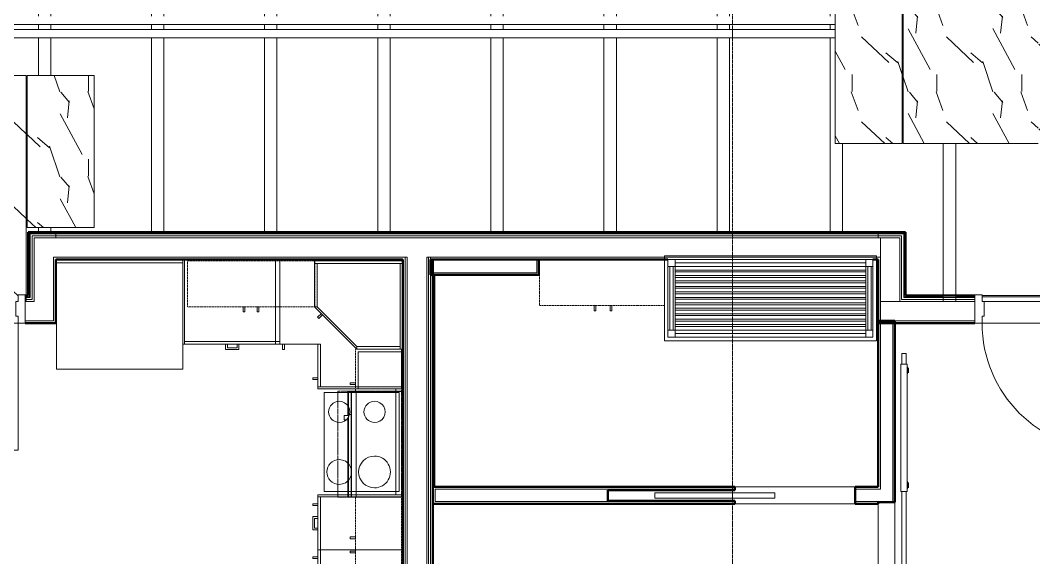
# Model space of a CAD drawing. Header units: inches. Extents: x -4218 to -1830, y 9767 to 12426.
# Drawn here: x -3028.8 to -2742.1, y 11556.2 to 11708.2 of the extents above; entities that cross this region are included whole.
import ezdxf

# ---------------------------------------------------------------- set-up
doc = ezdxf.new("R2010")
doc.units = ezdxf.units.IN
doc.header["$MEASUREMENT"] = 0
for name, pattern in [('Dash', [0.25, 0.125, -0.125]), ('Grid Line 1_2_', [0.875, 0.5, -0.125, 0.125, -0.125]), ('Overhead', [0.15625, 0.09375, -0.0625])]:
    doc.linetypes.add(name, pattern=pattern)
for name, color, linetype, lineweight in [('0-1', 7, 'Continuous', 5), ('0-2', 10, 'Continuous', 9), ('A-CLNG-1', 252, 'Continuous', 9), ('A-CLNG-2', 10, 'Continuous', 9), ('A-CLNG-PATT-1', 71, 'Continuous', 13), ('A-DOOR-1', 10, 'Continuous', 9), ('A-DOOR-2', 50, 'Continuous', 20), ('A-DOOR-4', 7, 'Continuous', 50), ('A-DOOR-FRAM-3', 50, 'Continuous', 20), ('A-FLOR-3', 192, 'Continuous', 9), ('A-WALL-1', 7, 'Continuous', 50), ('A-WALL-2', 250, 'Continuous', 13), ('A-WALL-3', 10, 'Continuous', 9), ('A-WALL-4', 252, 'Continuous', 9), ('A-WALL-7', 113, 'Continuous', 9), ('I-WALL-1', 7, 'Continuous', 50), ('I-WALL-2', 10, 'Continuous', 9), ('I-WALL-3', 252, 'Continuous', 9), ('I-WALL-4', 253, 'Continuous', 9), ('I-WALL-5', 254, 'Continuous', 9), ('P-PIPE-1', 10, 'Continuous', 9), ('Q-CASE', 31, 'Continuous', 9), ('Q-CASE-1', 252, 'Continuous', 9), ('Q-CASE-2', 10, 'Continuous', 9), ('Q-CASE-3', 253, 'Continuous', 9), ('Q-CASE-4', 252, 'Dash', 9), ('Q-CASE-5', 253, 'Dash', 9), ('Q-CASE-6', 254, 'Continuous', 9), ('Q-CASE-7', 10, 'Dash', 9), ('Q-SPCQ-1', 10, 'Continuous', 9), ('Q-SPCQ-2', 91, 'Overhead', 9), ('S-BEAM', 12, 'Continuous', 9), ('S-GRID-1', 1, 'Grid Line 1_2_', 9)]:
    doc.layers.add(name, color=color, linetype=linetype, lineweight=lineweight)
pattern_1 = [(108.435, (6.24, 0), (-23.9995167, 47.999875), [9.107, -66.787]), (139.399, (3.36, 8.64), (-144.0005735, 119.9994401), [4.425, -216.844]), (136.848, (24, 11.52), (-360.00235884, 335.99803914), [10.527, -515.834]), (109.983, (16.32, 18.72), (-71.99926767, 192.0004429), [5.618, -275.295]), (90, (14.4, 0), (-24, 24), [4.8, -19.2]), (118.443, (14.4, 4.8), (168.000806133, -311.999948405), [13.101, -641.971]), (84.289, (8.16, 16.32), (-24.00143285, -215.9997167), [4.824, -236.373]), (129.806, (8.64, 21.12), (96.0006462, -119.9991583), [3.749, -183.697])]

# ---------------------------------------------------------------- blocks, each defined once
blk = doc.blocks.new('Refrigerator_-_Side-by-Side_6047 - 36_ X 30_-1372843-BACKGROUND - RCP - 2ND FLOOR')
at = {"layer": 'Q-SPCQ-1'}
for p, q in [((-17.88, 15.58), (17.87, 15.58)), ((-17.88, -14.42), (-17.88, 15.58)), ((17.87, 15.58), (17.87, -14.42)), ((17.87, -14.42), (-17.88, -14.42))]:
    blk.add_line(p, q, dxfattribs=at)
blk = doc.blocks.new('Range - 24_ x 30_-2806124-BACKGROUND - RCP - 2ND FLOOR')
at = {"layer": 'Q-SPCQ-1'}
blk.add_line((0, -22), (30, -22), dxfattribs=at)
for centre, radius, start, end in [((6.5, -6), 3.5, 360, 180), ((23.5, -6), 3, 0, 180), ((6.5, -6), 3.5, 180, 0), ((23.5, -6), 3, 180, 0), ((6.5, -16), 4.5, 0, 180), ((23.5, -16), 3, 360, 180), ((6.5, -16), 4.5, 180, 0), ((23.5, -16), 3, 180, 0)]:
    blk.add_arc(centre, radius, start, end, dxfattribs=at)
blk = doc.blocks.new('30quot_MicrowaveVent_11166 - 70cm miele oven-V54-BACKGROUND - RCP - 2ND FLOOR')
at = {"layer": 'Q-CASE-1'}
for p, q in [((-13.57, 15.6), (-14.2, 15.6)), ((-14.2, 15.6), (-14.2, 15.39)), ((-13.57, 15.39), (-14.2, 15.39)), ((-14.2, 15.39), (-14.2, 14.61)), ((-14.2, 14.61), (-13.57, 14.61)), ((-14.2, 14.49), (-14.2, 13.23)), ((-13.57, 14.49), (-14.2, 14.49)), ((7.69, 15.6), (-12.57, 15.6)), ((9.18, 15.39), (-12.57, 15.39)), ((-12.57, 14.61), (9.18, 14.61)), ((15.43, 14.49), (-12.57, 14.49)), ((8.88, 16.6), (7.69, 16.6)), ((7.69, 16.55), (7.69, 15.39)), ((8.88, 16.55), (8.88, 16.55)), ((8.88, 16.16), (8.88, 16.55)), ((8.88, 15.39), (8.88, 16.16)), ((15.43, 15.6), (8.88, 15.6)), ((9.18, 15.39), (9.18, 14.61)), ((15.43, 15.39), (9.18, 15.39)), ((9.18, 15.39), (9.18, 14.61)), ((9.18, 14.61), (15.43, 14.61)), ((-14.2, 13.23), (-14.2, 0.38)), ((-14.2, 13.23), (-13.57, 13.23)), ((-12.57, 13.23), (15.43, 13.23)), ((15.68, 0), (15.68, 0.38))]:
    blk.add_line(p, q, dxfattribs=at)
at = {"layer": 'Q-CASE-2'}
for p, q in [((-12.57, 15.6), (-13.57, 15.6)), ((-12.57, 15.39), (-13.57, 15.39)), ((-13.57, 14.61), (-12.57, 14.61)), ((-12.57, 14.49), (-13.57, 14.49)), ((15.68, 15.6), (15.43, 15.6)), ((15.68, 15.39), (15.43, 15.39)), ((15.43, 14.61), (15.68, 14.61)), ((15.68, 14.49), (15.43, 14.49)), ((15.68, 15.39), (15.68, 15.6)), ((15.68, 15.39), (15.68, 14.61)), ((15.68, 13.23), (15.68, 14.49)), ((-13.57, 13.23), (-12.57, 13.23)), ((15.43, 13.23), (15.68, 13.23)), ((15.68, 0.38), (15.68, 13.23))]:
    blk.add_line(p, q, dxfattribs=at)
at = {"layer": 'Q-CASE-3'}
for p, q in [((-14.2, 0.38), (-14.2, 0)), ((-13.57, 0), (15.68, 0))]:
    blk.add_line(p, q, dxfattribs=at)
at = {"layer": 'Q-CASE-6'}
blk.add_line((-14.2, 0), (-13.57, 0), dxfattribs=at)
blk = doc.blocks.new('300 Series Wall Hung Cabinet_302 - 36_ x 36_-2570919-BACKGROUND - RCP - 2ND FLOOR')
at = {"layer": 'Q-CASE-1'}
for p, q in [((-1.76, 14.69), (-2.25, 14.69)), ((-2.25, 14.69), (-2.25, 13.19)), ((-1.76, 13.19), (-1.76, 14.69)), ((2.24, 14.69), (1.75, 14.69)), ((1.75, 14.69), (1.75, 13.19)), ((2.24, 13.19), (2.24, 14.69)), ((-2.25, 13.19), (-1.76, 13.19)), ((1.75, 13.19), (2.24, 13.19))]:
    blk.add_line(p, q, dxfattribs=at)
at = {"layer": 'Q-CASE-4'}
for p, q in [((-18, 0.19), (-18, 13.19)), ((-18, 13.19), (18, 13.19)), ((18, 13.19), (18, 0.19))]:
    blk.add_line(p, q, dxfattribs=at)
at = {"layer": 'Q-CASE-5'}
blk.add_line((18, 0.19), (-18, 0.19), dxfattribs=at)
blk = doc.blocks.new('Base Cabinet 3 Drawer 230 - Base Cabinet 3 Drawer 230 27_-2571739-BACKGROUND - RCP - 2ND FLOOR')
at = {"layer": 'Q-CASE-2'}
for p, q in [((-12.76, -23.25), (-12.76, 0)), ((-12.76, 0), (14.24, 0)), ((14.24, 0), (14.24, -23.25)), ((-12.76, -23.25), (-12.76, -24)), ((14.24, -23.25), (-12.76, -23.25)), ((-12.76, -24), (14.24, -24)), ((-0.64, -24), (-1.14, -24)), ((-1.14, -25.5), (-1.14, -24)), ((2.61, -25.5), (-1.14, -25.5)), ((-0.64, -25), (-0.64, -24)), ((-0.64, -25), (2.11, -25)), ((2.11, -25), (2.11, -24)), ((2.11, -24), (2.61, -24)), ((2.61, -24), (2.61, -25.5)), ((14.24, -24), (14.24, -23.25))]:
    blk.add_line(p, q, dxfattribs=at)
blk = doc.blocks.new('308 - 308-2727437-BACKGROUND - RCP - 2ND FLOOR')
at = {"layer": 'Q-CASE'}
for p, q in [((0, -25.19), (-12, -13.19)), ((-12, -13.19), (-11.25, -13.19)), ((-11.25, -13.19), (0, -24.44)), ((0, -24.44), (0, -25.19))]:
    blk.add_line(p, q, dxfattribs=at)
at = {"layer": 'Q-CASE-1'}
for p, q in [((-12, -0.94), (-12, -0.19)), ((-12, -13.19), (-12, -0.94)), ((-12, -0.94), (-11.25, -0.94)), ((12.63, -0.94), (-12, -0.94)), ((-11.25, -13.19), (-11.25, -0.94)), ((-11.25, -0.94), (12.25, -0.94)), ((-11.25, -0.94), (-11.25, -13.19)), ((12.25, -0.94), (12.25, -24.44)), ((12.25, -25.19), (12.25, -0.94)), ((12.25, -0.94), (12.63, -0.94)), ((-11.25, -13.19), (-12, -13.19)), ((0, -24.44), (-11.25, -13.19)), ((-10.05, -15.14), (-11.11, -16.2)), ((-11.11, -16.2), (-10.76, -16.55)), ((-10.76, -16.55), (-9.7, -15.49)), ((12.25, -24.44), (0, -24.44)), ((0, -25.19), (0, -24.44)), ((0, -24.44), (12.25, -24.44)), ((12.25, -25.19), (0, -25.19)), ((12.25, -24.44), (12.25, -25.19)), ((12.63, -25.19), (12.25, -25.19))]:
    blk.add_line(p, q, dxfattribs=at)
at = {"layer": 'Q-CASE-3'}
for p, q in [((-12, -0.19), (12.62, -0.19)), ((12.63, -0.94), (13, -0.94)), ((13, -0.94), (12.63, -0.94)), ((13, -25.19), (12.63, -25.19))]:
    blk.add_line(p, q, dxfattribs=at)
at = {"layer": 'Q-CASE-6'}
for p, q in [((12.63, -0.19), (13, -0.19)), ((13, -0.19), (13, -0.94)), ((13, -0.94), (13, -25.19))]:
    blk.add_line(p, q, dxfattribs=at)
blk = doc.blocks.new('Base Cabinet Corner 197 - Base Cabinet Corner 197-2565125-BACKGROUND - RCP - 2ND FLOOR')
at = {"layer": 'Q-CASE-2'}
for p, q in [((-23.26, 0), (12.74, 0)), ((-23.26, -36), (-23.26, 0)), ((12.74, 0), (12.74, -24)), ((0.74, -23.25), (0.74, -36)), ((12.74, -23.25), (0.74, -23.25)), ((0.74, -23.25), (0.74, -24)), ((0.74, -24), (0.74, -36)), ((12.74, -24), (0.74, -24)), ((10.73, -24), (10.24, -24)), ((10.24, -24), (10.24, -25.5)), ((10.24, -25.5), (10.73, -25.5)), ((10.73, -25.5), (10.73, -24)), ((2.23, -33.51), (0.73, -33.51)), ((0.73, -33.51), (0.73, -34)), ((0.73, -34), (2.23, -34)), ((2.23, -34), (2.23, -33.51)), ((0.74, -36), (-23.26, -36))]:
    blk.add_line(p, q, dxfattribs=at)
blk = doc.blocks.new('300 Series Wall Hung Cabinet_302 - 27_ X 36_-2605031-BACKGROUND - RCP - 2ND FLOOR')
at = {"layer": 'Q-CASE-1'}
for p, q in [((-1.76, 14.69), (-2.25, 14.69)), ((-2.25, 14.69), (-2.25, 13.19)), ((-1.76, 13.19), (-1.76, 14.69)), ((2.24, 14.69), (1.75, 14.69)), ((1.75, 14.69), (1.75, 13.19)), ((2.24, 13.19), (2.24, 14.69)), ((-2.25, 13.19), (-1.76, 13.19)), ((1.75, 13.19), (2.24, 13.19))]:
    blk.add_line(p, q, dxfattribs=at)
at = {"layer": 'Q-CASE-4'}
for p, q in [((-13.5, 0.19), (-13.5, 13.19)), ((-13.5, 13.19), (13.5, 13.19)), ((13.5, 13.19), (13.5, 0.19))]:
    blk.add_line(p, q, dxfattribs=at)
at = {"layer": 'Q-CASE-5'}
blk.add_line((13.5, 0.19), (-13.5, 0.19), dxfattribs=at)
blk = doc.blocks.new('Base Cabinet Corner 197 - Base Cabinet Corner 197-2569781-BACKGROUND - RCP - 2ND FLOOR')
at = {"layer": 'Q-CASE-2'}
for p, q in [((0.74, 36), (-23.26, 36)), ((-23.26, 36), (-23.26, 0)), ((0.74, 23.25), (0.74, 36)), ((0.74, 24), (0.74, 36)), ((0.73, 34), (0.73, 33.51)), ((2.23, 34), (0.73, 34)), ((0.73, 33.51), (2.23, 33.51)), ((2.23, 33.51), (2.23, 34)), ((12.74, 24), (0.74, 24)), ((0.74, 23.25), (0.74, 24)), ((12.74, 23.25), (0.74, 23.25)), ((10.73, 25.5), (10.24, 25.5)), ((10.24, 25.5), (10.24, 24)), ((10.24, 24), (10.73, 24)), ((10.73, 24), (10.73, 25.5)), ((12.74, 0), (12.74, 24)), ((-23.26, 0), (12.74, 0))]:
    blk.add_line(p, q, dxfattribs=at)
blk = doc.blocks.new('300 Series Wall Hung Cabinet_301 - 12_-2218017-BACKGROUND - RCP - 2ND FLOOR')
at = {"layer": 'Q-CASE-1'}
for p, q in [((-3.51, 14.69), (-4, 14.69)), ((-4, 14.69), (-4, 13.19)), ((-3.51, 13.19), (-3.51, 14.69)), ((-5.25, 0.19), (-5.25, 12.44)), ((-5.25, 12.44), (5.25, 12.44)), ((-4, 13.19), (-3.51, 13.19)), ((5.25, 12.44), (5.25, 0.19))]:
    blk.add_line(p, q, dxfattribs=at)
at = {"layer": 'Q-CASE-3'}
blk.add_line((5.25, 0.19), (-5.25, 0.19), dxfattribs=at)
at = {"layer": 'Q-CASE-4'}
for p, q in [((-5.25, 13.19), (6, 13.19)), ((6, 13.19), (6, 0.19)), ((-5.25, 0.19), (-6, 0.19))]:
    blk.add_line(p, q, dxfattribs=at)
at = {"layer": 'Q-CASE-5'}
blk.add_line((6, 0.19), (-5.25, 0.19), dxfattribs=at)
at = {"layer": 'Q-CASE-7'}
for p, q in [((-6, 0.19), (-6, 13.19)), ((-6, 13.19), (-5.25, 13.19))]:
    blk.add_line(p, q, dxfattribs=at)
blk = doc.blocks.new('Single Door 1 Drawer 211 - 211 Base Cabinet Single Door1 Drawer 15_-2709781-BACKGROUND - RCP - 2ND FLOOR')
at = {"layer": 'Q-CASE-2'}
for p, q in [((-11.26, 24), (3.74, 24)), ((-11.26, 23.25), (-11.26, 24)), ((3.74, 23.25), (-11.26, 23.25)), ((-11.26, 23.25), (-11.26, 0)), ((-5.64, 24), (-5.64, 25.5)), ((-5.64, 25.5), (-1.89, 25.5)), ((-5.64, 24), (-5.14, 24)), ((-2.39, 25), (-5.14, 25)), ((-5.14, 24), (-5.14, 25)), ((-2.39, 24), (-2.39, 25)), ((-1.89, 24), (-2.39, 24)), ((-1.89, 25.5), (-1.89, 24)), ((1.73, 25.5), (1.24, 25.5)), ((1.24, 25.5), (1.24, 24)), ((1.24, 24), (1.73, 24)), ((1.73, 24), (1.73, 25.5)), ((3.74, 24), (3.74, 23.25)), ((3.74, 0), (3.74, 23.25)), ((-11.26, 0), (3.74, 0))]:
    blk.add_line(p, q, dxfattribs=at)
blk = doc.blocks.new('Range_Hood_386 - 30_ Wide-2820354-BACKGROUND - RCP - 2ND FLOOR')
at = {"layer": 'Q-SPCQ-2'}
for p, q in [((-14.37, 6), (-15, 6)), ((-15, 6), (-15, -12)), ((-13.37, 6), (-14.37, 6)), ((14.63, 6), (-13.37, 6)), ((15, 6), (14.63, 6)), ((15, -12), (15, 6)), ((-15, -12), (-14.37, -12)), ((-14.37, -12), (15, -12))]:
    blk.add_line(p, q, dxfattribs=at)
blk = doc.blocks.new('POCKET - FLUSH - 2-10 x 6-8-2882529-BACKGROUND - RCP - 2ND FLOOR')
at = {"layer": 'A-DOOR-2'}
for p, q in [((-39.67, 0.75), (-39.67, -0.75)), ((-5.67, 0.75), (-39.67, 0.75)), ((-5.67, -0.75), (-5.67, 0.75)), ((-39.67, -0.75), (-5.67, -0.75))]:
    blk.add_line(p, q, dxfattribs=at)
blk = doc.blocks.new('BARN - FLUSH - 3-0 x 7-0 BARN DOOR-2961665-BACKGROUND - RCP - 2ND FLOOR')
at = {"layer": 'A-DOOR-1'}
for p, q in [((-57, 4.07), (-57, 5.82)), ((-57, 5.82), (-21, 5.82)), ((-21, 5.82), (-21, 4.07)), ((-57, 5.57), (-60, 5.57)), ((-60, 5.57), (-60, 4.95)), ((-60, 4.95), (-60, 4.32)), ((-60, 4.32), (-57, 4.32)), ((-21, 4.07), (-57, 4.07)), ((21, 5.57), (-21, 5.57)), ((-21, 4.32), (21, 4.32)), ((21, 4.95), (21, 5.57)), ((21, 4.32), (21, 4.95))]:
    blk.add_line(p, q, dxfattribs=at)
at = {"layer": 'A-DOOR-4'}
for p, q in [((-56, 6), (-56, 5.82)), ((-54.5, 6), (-56, 6)), ((-54.5, 5.82), (-54.5, 6)), ((-23.5, 6), (-23.5, 5.82)), ((-22, 6), (-23.5, 6)), ((-22, 5.82), (-22, 6))]:
    blk.add_line(p, q, dxfattribs=at)
blk = doc.blocks.new('Bath Vanity - Bath Vanity 60_-V116-BACKGROUND - RCP - 2ND FLOOR')
at = {"layer": 'Q-CASE-1'}
for p, q in [((-29.26, -1), (-29.26, 0)), ((-29.26, 0), (30.74, 0)), ((30.74, 0), (30.74, -0.38)), ((30.74, -0.38), (30.74, -1))]:
    blk.add_line(p, q, dxfattribs=at)
at = {"layer": 'Q-CASE-2'}
for p, q in [((-29.26, -24), (-29.26, -1)), ((-28.26, -3), (-28.26, -1)), ((-28.26, -1), (-26.26, -1)), ((27.74, -1), (-26.26, -1)), ((-26.26, -1), (-26.26, -3)), ((27.74, -2), (-26.26, -2)), ((27.74, -3), (27.74, -1)), ((27.74, -1), (29.74, -1)), ((29.74, -1), (29.74, -3)), ((30.74, -1), (30.74, -24)), ((-28.26, -3), (-28.26, -21)), ((-26.26, -3), (-28.26, -3)), ((-27.76, -3), (-27.76, -21)), ((-26.76, -3), (-26.76, -21)), ((27.74, -3), (-26.26, -3)), ((-26.26, -3), (-26.26, -21)), ((-26.26, -4), (27.74, -4)), ((27.74, -4.55), (-26.26, -4.55)), ((-26.26, -5.55), (27.74, -5.55)), ((27.74, -3), (27.74, -21)), ((29.74, -3), (27.74, -3)), ((28.24, -3), (28.24, -21)), ((29.24, -3), (29.24, -21)), ((29.74, -3), (29.74, -21)), ((27.74, -6.09), (-26.26, -6.09)), ((-26.26, -7.09), (27.74, -7.09)), ((27.74, -7.64), (-26.26, -7.64)), ((-26.26, -8.64), (27.74, -8.64)), ((27.74, -9.18), (-26.26, -9.18)), ((-26.26, -10.18), (27.74, -10.18)), ((27.74, -10.73), (-26.26, -10.73)), ((-26.26, -11.73), (27.74, -11.73)), ((27.74, -12.27), (-26.26, -12.27)), ((-26.26, -13.27), (27.74, -13.27)), ((27.74, -13.82), (-26.26, -13.82)), ((-26.26, -14.82), (27.74, -14.82)), ((27.74, -15.36), (-26.26, -15.36)), ((-26.26, -16.36), (27.74, -16.36)), ((27.74, -16.91), (-26.26, -16.91)), ((-26.26, -17.91), (27.74, -17.91)), ((27.74, -18.45), (-26.26, -18.45)), ((-26.26, -19.45), (27.74, -19.45)), ((27.74, -20), (-26.26, -20)), ((-28.26, -23), (-28.26, -21)), ((-28.26, -21), (-26.26, -21)), ((-26.26, -21), (27.74, -21)), ((-26.26, -21), (-26.26, -23)), ((27.74, -22), (-26.26, -22)), ((27.74, -23), (27.74, -21)), ((27.74, -21), (29.74, -21)), ((29.74, -21), (29.74, -23)), ((30.74, -24), (-29.26, -24)), ((-26.26, -23), (-28.26, -23)), ((27.74, -23), (-26.26, -23)), ((29.74, -23), (27.74, -23))]:
    blk.add_line(p, q, dxfattribs=at)
blk = doc.blocks.new('300 Series Wall Hung Cabinet_326 - 36_-V90-BACKGROUND - RCP - 2ND FLOOR')
at = {"layer": 'Q-CASE-2'}
for p, q in [((-2.01, -13.19), (-2.5, -13.19)), ((-2.5, -13.19), (-2.5, -14.69)), ((-2.01, -14.69), (-2.01, -13.19)), ((2.49, -13.19), (2, -13.19)), ((2, -13.19), (2, -14.69)), ((2.49, -14.69), (2.49, -13.19)), ((-2.5, -14.69), (-2.01, -14.69)), ((2, -14.69), (2.49, -14.69))]:
    blk.add_line(p, q, dxfattribs=at)
at = {"layer": 'Q-CASE-4'}
blk.add_line((17.37, -0.19), (-18, -0.19), dxfattribs=at)
at = {"layer": 'Q-CASE-7'}
for p, q in [((-18, -0.19), (-18, -13.19)), ((-18, -13.19), (17.37, -13.19))]:
    blk.add_line(p, q, dxfattribs=at)
blk = doc.blocks.new('CTR - 1st Phase - Unit Layouts_rvt-1-BACKGROUND - RCP - 2ND FLOOR')
at = {"layer": 'A-WALL-1'}
for p, q in [((-2912.7, 11640.61), (-2882.07, 11640.61)), ((-2912.7, 11640.36), (-2912.7, 11640.61)), ((-2912.7, 11636.86), (-2912.7, 11640.36)), ((-2882.07, 11640.61), (-2882.07, 11640.36)), ((-2882.07, 11640.36), (-2882.07, 11636.86)), ((-2912.7, 11636.24), (-2912.7, 11636.86)), ((-2882.07, 11636.24), (-2912.7, 11636.24)), ((-2912.11, 11576.24), (-2912.11, 11636.24)), ((-2912.11, 11636.24), (-2911.73, 11636.24)), ((-2911.73, 11635.86), (-2911.73, 11576.61)), ((-2882.07, 11636.86), (-2882.07, 11636.24)), ((-2786.1, 11576.24), (-2786.1, 11623.26)), ((-2786.1, 11623.26), (-2785.47, 11623.26)), ((-2785.47, 11623.26), (-2781.97, 11623.26)), ((-2781.97, 11623.26), (-2781.35, 11623.26)), ((-2781.35, 11623.26), (-2781.35, 11571.99)), ((-2911.73, 11576.24), (-2912.11, 11576.24)), ((-2912.07, 11576.24), (-2826.62, 11576.24)), ((-2912.07, 11575.61), (-2912.07, 11576.24)), ((-2912.07, 11572.11), (-2912.07, 11575.61)), ((-2826.62, 11575.36), (-2862.62, 11575.36)), ((-2862.62, 11575.36), (-2862.62, 11572.36)), ((-2826.62, 11576.24), (-2826.62, 11575.36)), ((-2792.62, 11576.24), (-2786.1, 11576.24)), ((-2792.62, 11571.49), (-2792.62, 11576.24)), ((-2912.07, 11571.49), (-2912.07, 11572.11)), ((-2826.62, 11571.49), (-2912.07, 11571.49)), ((-2862.62, 11572.36), (-2826.62, 11572.36)), ((-2826.62, 11572.36), (-2826.62, 11571.49)), ((-2786.1, 11571.49), (-2792.62, 11571.49)), ((-2781.35, 11571.99), (-2786.1, 11571.99)), ((-2786.1, 11571.99), (-2786.1, 11571.49))]:
    blk.add_line(p, q, dxfattribs=at)
at = {"layer": 'A-WALL-2'}
for p, q in [((-2912.07, 11640.36), (-2912.7, 11640.36)), ((-2912.07, 11640.36), (-2912.7, 11640.36)), ((-2882.7, 11640.36), (-2912.07, 11640.36)), ((-2912.07, 11636.86), (-2912.07, 11640.36)), ((-2882.07, 11640.36), (-2882.7, 11640.36)), ((-2882.7, 11640.36), (-2882.7, 11636.86)), ((-2882.07, 11640.36), (-2882.7, 11640.36)), ((-2882.7, 11636.86), (-2912.07, 11636.86)), ((-2785.47, 11622.64), (-2781.97, 11622.64)), ((-2785.47, 11622.64), (-2785.47, 11575.61)), ((-2781.97, 11622.64), (-2781.97, 11571.99)), ((-2826.62, 11575.61), (-2911.45, 11575.61)), ((-2911.45, 11572.11), (-2911.45, 11575.61)), ((-2786.1, 11575.61), (-2792.62, 11575.61)), ((-2786.1, 11575.61), (-2785.47, 11575.61)), ((-2826.62, 11572.11), (-2911.45, 11572.11)), ((-2786.1, 11572.11), (-2792.62, 11572.11)), ((-2786.1, 11572.11), (-2785.47, 11572.11)), ((-2785.47, 11572.11), (-2785.47, 11571.99))]:
    blk.add_line(p, q, dxfattribs=at)
at = {"layer": 'A-WALL-3'}
for p, q in [((-2792.62, 11576.24), (-2826.62, 11576.24)), ((-2826.62, 11571.49), (-2792.62, 11571.49)), ((-2786.1, 11571.49), (-2786.1, 11535.99)), ((-2781.35, 11535.99), (-2781.35, 11571.99))]:
    blk.add_line(p, q, dxfattribs=at)
at = {"layer": 'A-WALL-4'}
for p, q in [((-2862.62, 11572.36), (-2862.62, 11575.36)), ((-2862.62, 11575.36), (-2826.62, 11575.36)), ((-2826.62, 11575.36), (-2826.62, 11576.24)), ((-2792.62, 11576.24), (-2792.62, 11571.49)), ((-2826.62, 11572.36), (-2862.62, 11572.36)), ((-2826.62, 11571.49), (-2826.62, 11572.36)), ((-2786.1, 11571.99), (-2786.1, 11571.49)), ((-2786.1, 11571.99), (-2781.35, 11571.99))]:
    blk.add_line(p, q, dxfattribs=at)
at = {"layer": 'A-WALL-7'}
for p, q in [((-2982.77, 11640.61), (-2982.77, 11639.61)), ((-2920.57, 11640.61), (-2982.77, 11640.61)), ((-2982.77, 11640.61), (-2920.57, 11640.61)), ((-2982.77, 11639.61), (-2982.77, 11640.61)), ((-2920.57, 11603.99), (-2920.57, 11640.61)), ((-2920.57, 11603.99), (-2920.57, 11640.61)), ((-2982.77, 11616.62), (-2970.7, 11616.62)), ((-2970.7, 11616.62), (-2982.77, 11616.62)), ((-2970.7, 11616.62), (-2970.2, 11616.62)), ((-2970.2, 11616.62), (-2967.45, 11616.62)), ((-2967.45, 11616.62), (-2970.2, 11616.62)), ((-2967.45, 11616.62), (-2966.95, 11616.62)), ((-2966.95, 11616.62), (-2944.57, 11616.62)), ((-2944.57, 11616.62), (-2966.95, 11616.62)), ((-2944.57, 11616.62), (-2944.57, 11607.11)), ((-2944.57, 11616.62), (-2944.57, 11607.11)), ((-2944.57, 11607.11), (-2944.57, 11606.63)), ((-2944.57, 11606.63), (-2944.57, 11603.99)), ((-2944.57, 11606.63), (-2944.57, 11603.99)), ((-2944.57, 11603.99), (-2920.57, 11603.99)), ((-2944.57, 11603.99), (-2920.57, 11603.99)), ((-2942.82, 11602.99), (-2942.82, 11574.99)), ((-2921.57, 11602.99), (-2942.82, 11602.99)), ((-2942.82, 11602.99), (-2942.82, 11574.99)), ((-2921.57, 11602.99), (-2942.82, 11602.99)), ((-2921.57, 11574.99), (-2921.57, 11602.99)), ((-2921.57, 11602.99), (-2921.57, 11574.99)), ((-2944.57, 11571.48), (-2944.57, 11573.99)), ((-2944.57, 11573.99), (-2920.57, 11573.99)), ((-2944.57, 11573.99), (-2920.57, 11573.99)), ((-2944.57, 11573.99), (-2944.57, 11571.48)), ((-2942.82, 11574.99), (-2921.57, 11574.99)), ((-2942.82, 11574.99), (-2921.57, 11574.99)), ((-2920.57, 11573.99), (-2920.57, 11522.49)), ((-2920.57, 11573.99), (-2920.57, 11522.49)), ((-2944.57, 11571.48), (-2944.57, 11570.99)), ((-2944.57, 11567.86), (-2944.57, 11570.99)), ((-2944.57, 11570.99), (-2944.57, 11567.86)), ((-2944.57, 11567.86), (-2944.57, 11567.37)), ((-2944.57, 11564.61), (-2944.57, 11567.37)), ((-2944.57, 11567.37), (-2944.57, 11564.61)), ((-2944.57, 11564.61), (-2944.57, 11564.11)), ((-2944.57, 11556.48), (-2944.57, 11564.11)), ((-2944.57, 11564.11), (-2944.57, 11556.48)), ((-2944.57, 11556.48), (-2944.57, 11555.99))]:
    blk.add_line(p, q, dxfattribs=at)
at = {"layer": '0-2'}
for name, p in [('Base Cabinet 3 Drawer 230 - Base Cabinet 3 Drawer 230 27_-2571739-BACKGROUND - RCP - 2ND FLOOR', (-2969.56, 11640.62)), ('308 - 308-2727437-BACKGROUND - RCP - 2ND FLOOR', (-2933.57, 11640.43)), ('300 Series Wall Hung Cabinet_326 - 36_-V90-BACKGROUND - RCP - 2ND FLOOR', (-2863.95, 11640.8)), ('Bath Vanity - Bath Vanity 60_-V116-BACKGROUND - RCP - 2ND FLOOR', (-2817.31, 11641.61)), ('POCKET - FLUSH - 2-10 x 6-8-2882529-BACKGROUND - RCP - 2ND FLOOR', (-2809.62, 11573.86))]:
    blk.add_blockref(name, p, dxfattribs=at)
for name, p, rotation in [('300 Series Wall Hung Cabinet_302 - 36_ x 36_-2570919-BACKGROUND - RCP - 2ND FLOOR', (-2963.51, 11640.43), 180), ('Base Cabinet Corner 197 - Base Cabinet Corner 197-2565125-BACKGROUND - RCP - 2ND FLOOR', (-2920.57, 11617.35), 269.999999999966), ('Refrigerator_-_Side-by-Side_6047 - 36_ X 30_-1372843-BACKGROUND - RCP - 2ND FLOOR', (-3000.65, 11625.19), 180), ('300 Series Wall Hung Cabinet_301 - 12_-2218017-BACKGROUND - RCP - 2ND FLOOR', (-2920.76, 11609.24), 89.9999999999676), ('BARN - FLUSH - 3-0 x 7-0 BARN DOOR-2961665-BACKGROUND - RCP - 2ND FLOOR', (-2783.72, 11553.99), 269.9999999999983), ('Range - 24_ x 30_-2806124-BACKGROUND - RCP - 2ND FLOOR', (-2944.57, 11573.99), 89.99999999998609), ('Range_Hood_386 - 30_ Wide-2820354-BACKGROUND - RCP - 2ND FLOOR', (-2932.95, 11588.36), 89.99999999996562), ('30quot_MicrowaveVent_11166 - 70cm miele oven-V54-BACKGROUND - RCP - 2ND FLOOR', (-2920.57, 11587.56), 89.99999999996842), ('Single Door 1 Drawer 211 - 211 Base Cabinet Single Door1 Drawer 15_-2709781-BACKGROUND - RCP - 2ND FLOOR', (-2920.57, 11569.75), 89.99999999997033), ('300 Series Wall Hung Cabinet_302 - 27_ X 36_-2605031-BACKGROUND - RCP - 2ND FLOOR', (-2920.76, 11559.86), 89.9999999999676), ('Base Cabinet Corner 197 - Base Cabinet Corner 197-2569781-BACKGROUND - RCP - 2ND FLOOR', (-2920.57, 11545.75), 89.99999999997232)]:
    blk.add_blockref(name, p, dxfattribs=dict(at, rotation=rotation))
blk = doc.blocks.new('HOLLOW METAL - UNIT DOOR-2191977-BACKGROUND - RCP - 2ND FLOOR')
at = {"layer": 'A-DOOR-1'}
blk.add_arc((18, -4.125), 36, 180, 270, dxfattribs=at)
at = {"layer": 'A-DOOR-2'}
for p, q in [((16.25, -4.125), (18, -4.125)), ((16.25, -40.125), (16.25, -4.125)), ((18, -4.125), (18, -40.125)), ((18, -40.125), (16.25, -40.125))]:
    blk.add_line(p, q, dxfattribs=at)
at = {"layer": 'A-DOOR-FRAM-3'}
for p, q in [((-20, 3.875), (-18, 3.875)), ((-20, -4.125), (-20, 3.875)), ((-18, 3.875), (-18, 1.9375)), ((18, 3.875), (20, 3.875)), ((18, 1.9375), (18, 3.875)), ((20, 3.875), (20, -4.125)), ((-18, 1.9375), (-17.375, 1.9375)), ((-17.375, 1.9375), (-17.375, -2.1875)), ((17.375, 1.9375), (18, 1.9375)), ((17.375, -2.1875), (17.375, 1.9375)), ((-18, -2.1875), (-18, -4.125)), ((-17.375, -2.1875), (-18, -2.1875)), ((18, -2.1875), (17.375, -2.1875)), ((18, -4.125), (18, -2.1875)), ((-18, -4.125), (-20, -4.125)), ((20, -4.125), (18, -4.125))]:
    blk.add_line(p, q, dxfattribs=at)
blk = doc.blocks.new('HOLLOW METAL - UNIT DOOR-2191980-BACKGROUND - RCP - 2ND FLOOR')
at = {"layer": 'A-DOOR-1'}
blk.add_arc((18, -4.125), 36, 180, 270, dxfattribs=at)
at = {"layer": 'A-DOOR-2'}
for p, q in [((16.25, -4.125), (18, -4.125)), ((16.25, -40.125), (16.25, -4.125)), ((18, -4.125), (18, -40.125)), ((18, -40.125), (16.25, -40.125))]:
    blk.add_line(p, q, dxfattribs=at)
at = {"layer": 'A-DOOR-FRAM-3'}
for p, q in [((-20, 3.875), (-18, 3.875)), ((-20, -4.125), (-20, 3.875)), ((-18, 3.875), (-18, 1.9375)), ((18, 3.875), (20, 3.875)), ((18, 1.9375), (18, 3.875)), ((20, 3.875), (20, -4.125)), ((-18, 1.9375), (-17.375, 1.9375)), ((-17.375, 1.9375), (-17.375, -2.1875)), ((17.375, 1.9375), (18, 1.9375)), ((17.375, -2.1875), (17.375, 1.9375)), ((-18, -2.1875), (-18, -4.125)), ((-17.375, -2.1875), (-18, -2.1875)), ((18, -2.1875), (17.375, -2.1875)), ((18, -4.125), (18, -2.1875)), ((-18, -4.125), (-20, -4.125)), ((20, -4.125), (18, -4.125))]:
    blk.add_line(p, q, dxfattribs=at)
blk = doc.blocks.new('CTR - 1st Phase - Common Walls_rvt-1-BACKGROUND - RCP - 2ND FLOOR')
at = {"layer": 'A-CLNG-PATT-1'}
h = blk.add_hatch(dxfattribs=at)
h.set_pattern_fill('FP_2', color=256, style=0, pattern_type=2)
h.set_pattern_definition(pattern_1)
h.paths.add_polyline_path([(-2721.68, 11673.39), (-2721.68, 11716.36), (-2740.63, 11716.36), (-2740.63, 11673.39), (-2731.29, 11673.39)], flags=0)
h.paths.add_polyline_path([(-2740.88, 11673.39), (-2740.88, 11737), (-2741.2, 11737), (-2741.2, 11735.36), (-2743.2, 11735.36), (-2743.2, 11737), (-2779.03, 11737), (-2779.03, 11673.39)], flags=0)
h.paths.add_polyline_path([(-2798.23, 11673.39), (-2779.28, 11673.39), (-2779.28, 11735.36), (-2781.2, 11735.36), (-2781.2, 11737), (-2798.23, 11737), (-2798.23, 11688.62)], flags=0)
h = blk.add_hatch(dxfattribs=at)
h.set_pattern_fill('FP_2', color=256, style=0, pattern_type=2)
h.set_pattern_definition(pattern_1)
h.paths.add_polyline_path([(-3083.99, 11628.98), (-3067.42, 11628.98), (-3067.42, 11630.61), (-3065.51, 11630.61), (-3065.51, 11692.59), (-3084.46, 11692.59), (-3084.46, 11628.98), (-3084.25, 11628.98)], flags=0)
h.paths.add_polyline_path([(-3027.11, 11628.98), (-3027.11, 11692.59), (-3065.26, 11692.59), (-3065.26, 11628.98), (-3029.42, 11628.98), (-3029.42, 11630.61), (-3027.42, 11630.61), (-3027.42, 11628.98)], flags=0)
h.paths.add_polyline_path([(-3007.91, 11649.61), (-3007.91, 11692.59), (-3026.86, 11692.59), (-3026.86, 11649.61)], flags=0)
at = {"layer": 'A-CLNG-1'}
for p, q in [((-3027.11, 11628.98), (-3027.42, 11628.98)), ((-3027.11, 11630.36), (-3027.11, 11628.98))]:
    blk.add_line(p, q, dxfattribs=at)
at = {"layer": 'A-CLNG-2'}
for p, q in [((-2779.28, 11735.36), (-2779.28, 11673.39)), ((-2779.03, 11673.39), (-2779.03, 11735.61)), ((-2798.23, 11673.39), (-2798.23, 11717.61)), ((-3065.26, 11692.59), (-3027.11, 11692.59)), ((-3027.11, 11692.59), (-3027.11, 11630.36)), ((-3026.86, 11692.59), (-3007.91, 11692.59)), ((-3026.86, 11649.61), (-3026.86, 11692.59)), ((-3007.91, 11692.59), (-3007.91, 11649.61)), ((-2779.28, 11673.39), (-2798.23, 11673.39)), ((-2740.88, 11673.39), (-2779.03, 11673.39)), ((-3007.91, 11649.61), (-3026.86, 11649.61))]:
    blk.add_line(p, q, dxfattribs=at)
at = {"layer": 'A-WALL-2'}
for p, q in [((-3026.02, 11648.36), (-3026.02, 11647.86)), ((-3026.02, 11648.36), (-3026.02, 11647.86)), ((-3025.4, 11647.86), (-3026.02, 11647.86)), ((-3026.02, 11647.86), (-3026.02, 11629.86)), ((-3018.77, 11647.86), (-3025.4, 11647.86)), ((-3024.9, 11647.24), (-3025.4, 11647.24)), ((-3025.4, 11647.24), (-3025.4, 11629.24)), ((-3018.77, 11647.24), (-3024.9, 11647.24)), ((-3019.4, 11646.74), (-3024.9, 11646.74)), ((-3024.9, 11646.74), (-3024.9, 11628.74)), ((-3018.77, 11646.74), (-3019.4, 11646.74)), ((-3018.77, 11647.86), (-2786.1, 11647.86)), ((-3018.77, 11647.24), (-2786.1, 11647.24)), ((-3018.77, 11646.74), (-2786.1, 11646.74)), ((-2779.47, 11647.86), (-2786.1, 11647.86)), ((-2779.97, 11647.24), (-2786.1, 11647.24)), ((-2785.47, 11646.74), (-2786.1, 11646.74)), ((-2779.97, 11646.74), (-2785.47, 11646.74)), ((-2779.47, 11647.24), (-2779.97, 11647.24)), ((-2779.97, 11646.74), (-2779.97, 11630.36)), ((-2778.85, 11647.86), (-2779.47, 11647.86)), ((-2779.47, 11647.24), (-2779.47, 11630.36)), ((-2778.85, 11647.86), (-2778.85, 11630.36)), ((-3018.77, 11641.24), (-3019.4, 11641.24)), ((-3019.4, 11641.24), (-3019.4, 11623.24)), ((-3018.77, 11641.24), (-2919.95, 11641.24)), ((-2919.95, 11640.61), (-2919.95, 11641.24)), ((-2919.32, 11641.24), (-2919.95, 11641.24)), ((-2919.95, 11641.24), (-2919.32, 11641.24)), ((-2919.95, 11640.61), (-2919.95, 11255.64)), ((-2919.32, 11640.61), (-2919.32, 11641.24)), ((-2919.32, 11640.61), (-2919.32, 11255.64)), ((-2913.82, 11640.61), (-2913.82, 11641.24)), ((-2913.32, 11641.24), (-2913.82, 11641.24)), ((-2913.82, 11641.24), (-2913.32, 11641.24)), ((-2913.82, 11640.61), (-2913.82, 11255.64)), ((-2913.32, 11640.61), (-2913.32, 11641.24)), ((-2912.7, 11641.24), (-2913.32, 11641.24)), ((-2913.32, 11641.24), (-2912.7, 11641.24)), ((-2913.32, 11640.61), (-2913.32, 11255.64)), ((-2912.7, 11640.61), (-2912.7, 11641.24)), ((-2912.7, 11641.24), (-2786.1, 11641.24)), ((-2912.7, 11640.61), (-2912.7, 11255.64)), ((-2785.47, 11641.24), (-2786.1, 11641.24)), ((-2785.47, 11641.24), (-2785.47, 11630.36)), ((-3027.42, 11629.86), (-3026.52, 11629.86)), ((-3027.42, 11629.24), (-3026.52, 11629.24)), ((-3027.42, 11628.74), (-3026.52, 11628.74)), ((-3026.52, 11629.86), (-3026.02, 11629.86)), ((-3026.52, 11629.24), (-3026.02, 11629.24)), ((-3026.52, 11628.74), (-3025.4, 11628.74)), ((-3026.02, 11629.24), (-3025.4, 11629.24)), ((-3025.4, 11628.74), (-3024.9, 11628.74)), ((-2785.47, 11630.36), (-2785.47, 11628.74)), ((-2785.47, 11628.74), (-2785.47, 11623.24)), ((-2779.97, 11630.36), (-2779.97, 11629.24)), ((-2779.97, 11629.24), (-2779.97, 11628.74)), ((-2779.97, 11628.74), (-2758.72, 11628.74)), ((-2779.47, 11630.36), (-2779.47, 11629.86)), ((-2779.47, 11629.86), (-2779.47, 11629.24)), ((-2779.47, 11629.24), (-2758.72, 11629.24)), ((-2778.85, 11630.36), (-2778.85, 11629.86)), ((-2778.85, 11629.86), (-2758.72, 11629.86)), ((-3027.42, 11623.24), (-3026.52, 11623.24)), ((-3026.52, 11623.24), (-3024.9, 11623.24)), ((-3024.9, 11623.24), (-3019.4, 11623.24)), ((-2785.47, 11623.24), (-2758.72, 11623.24))]:
    blk.add_line(p, q, dxfattribs=at)
at = {"layer": 'I-WALL-1'}
for p, q in [((-3026.52, 11630.36), (-3026.52, 11648.36)), ((-3026.52, 11648.36), (-3026.02, 11648.36)), ((-3026.02, 11648.36), (-3018.77, 11648.36)), ((-3018.77, 11648.36), (-2786.1, 11648.36)), ((-2786.1, 11648.36), (-2778.85, 11648.36)), ((-2778.85, 11648.36), (-2778.35, 11648.36)), ((-2778.35, 11648.36), (-2778.35, 11630.36)), ((-2920.57, 11640.61), (-3018.77, 11640.61)), ((-3018.77, 11640.61), (-3018.77, 11622.61)), ((-2920.57, 11255.64), (-2920.57, 11640.61)), ((-2912.07, 11640.61), (-2912.07, 11255.64)), ((-2845.57, 11640.61), (-2912.07, 11640.61)), ((-2786.1, 11640.61), (-2787.57, 11640.61)), ((-2786.1, 11630.36), (-2786.1, 11640.61)), ((-3027.42, 11630.36), (-3026.52, 11630.36)), ((-2786.1, 11623.24), (-2786.1, 11630.36)), ((-2778.35, 11630.36), (-2758.72, 11630.36)), ((-2786.1, 11622.61), (-2786.1, 11623.24)), ((-3026.52, 11622.61), (-3027.42, 11622.61)), ((-3019.4, 11622.61), (-3026.52, 11622.61)), ((-3018.77, 11622.61), (-3019.4, 11622.61)), ((-2758.72, 11622.61), (-2786.1, 11622.61))]:
    blk.add_line(p, q, dxfattribs=at)
at = {"layer": 'I-WALL-2'}
for p, q in [((-2720.72, 11630.36), (-2756.72, 11630.36)), ((-2756.72, 11622.61), (-2722.47, 11622.61))]:
    blk.add_line(p, q, dxfattribs=at)
at = {"layer": 'I-WALL-3'}
for p, q in [((-3026.52, 11630.36), (-3026.52, 11648.36)), ((-3026.15, 11648.36), (-3026.52, 11648.36)), ((-3007.91, 11648.36), (-2786.1, 11648.36)), ((-2778.35, 11648.36), (-2786.1, 11648.36)), ((-2778.35, 11648.36), (-2778.35, 11630.36)), ((-3027.11, 11630.36), (-3026.52, 11630.36)), ((-2778.35, 11630.36), (-2758.72, 11630.36)), ((-2756.72, 11630.36), (-2720.72, 11630.36))]:
    blk.add_line(p, q, dxfattribs=at)
at = {"layer": 'I-WALL-4'}
for p, q in [((-3018.77, 11648.36), (-3026.15, 11648.36)), ((-3018.77, 11648.36), (-3007.91, 11648.36)), ((-3018.77, 11647.99), (-3018.77, 11646.74)), ((-3018.77, 11647.99), (-3018.77, 11646.74)), ((-2786.1, 11646.74), (-2786.1, 11648.36)), ((-2786.1, 11646.74), (-2786.1, 11648.36)), ((-2758.72, 11622.61), (-2758.72, 11630.36))]:
    blk.add_line(p, q, dxfattribs=at)
at = {"layer": 'I-WALL-5'}
blk.add_line((-3018.77, 11648.36), (-3018.77, 11647.99), dxfattribs=at)
blk.add_line((-3018.77, 11648.36), (-3018.77, 11647.99), dxfattribs=at)
at = {"layer": 'P-PIPE-1'}
for p, q in [((-2798.23, 11707.06), (-3435.32, 11707.06)), ((-2779.03, 11707.06), (-2779.28, 11707.06)), ((-3435.32, 11705.68), (-2798.23, 11705.68)), ((-2798.23, 11703.3), (-3435.32, 11703.3)), ((-2779.28, 11705.68), (-2779.03, 11705.68)), ((-2779.03, 11703.3), (-2779.28, 11703.3))]:
    blk.add_line(p, q, dxfattribs=at)
at = {"layer": '0-2'}
for name, p in [('HOLLOW METAL - UNIT DOOR-2191980-BACKGROUND - RCP - 2ND FLOOR', (-3047.42, 11626.74)), ('HOLLOW METAL - UNIT DOOR-2191977-BACKGROUND - RCP - 2ND FLOOR', (-2738.72, 11626.74))]:
    blk.add_blockref(name, p, dxfattribs=at)
blk = doc.blocks.new('Dimension Lumber - LVL - 3_5X5_5-V236-BACKGROUND - RCP - 2ND FLOOR')
at = {"layer": 'S-BEAM'}
for p, q in [((-34.9, 1.75), (-34.9, -1.75)), ((-34.9, 1.75), (-34.63, 1.75)), ((-34.63, 1.75), (-31.32, 1.75)), ((-28.94, 1.75), (-26.45, 1.75)), ((-24.07, 1.75), (-22.69, 1.75)), ((-20.31, 1.75), (-9.6, 1.75)), ((33.37, 1.75), (34.38, 1.75)), ((34.38, 1.75), (34.62, 1.75)), ((34.62, 1.75), (34.9, 1.75)), ((34.9, -1.75), (34.9, 1.75)), ((-34.9, -1.75), (-34.63, -1.75)), ((-34.63, -1.75), (-31.32, -1.75)), ((-28.94, -1.75), (-26.45, -1.75)), ((-24.07, -1.75), (-22.69, -1.75)), ((-20.31, -1.75), (-9.6, -1.75)), ((33.37, -1.75), (34.38, -1.75)), ((34.38, -1.75), (34.62, -1.75)), ((34.62, -1.75), (34.9, -1.75))]:
    blk.add_line(p, q, dxfattribs=at)
blk = doc.blocks.new('Dimension Lumber - LVL - 3_5X5_5-V237-BACKGROUND - RCP - 2ND FLOOR')
at = {"layer": 'S-BEAM'}
for p, q in [((-34.9, 1.75), (-34.9, -1.75)), ((-34.9, 1.75), (-34.63, 1.75)), ((-34.63, 1.75), (-31.32, 1.75)), ((-28.94, 1.75), (-26.45, 1.75)), ((-24.07, 1.75), (-22.69, 1.75)), ((-20.31, 1.75), (34.62, 1.75)), ((34.62, 1.75), (34.9, 1.75)), ((34.9, -1.75), (34.9, 1.75)), ((-34.9, -1.75), (-34.63, -1.75)), ((-34.63, -1.75), (-31.32, -1.75)), ((-28.94, -1.75), (-26.45, -1.75)), ((-24.07, -1.75), (-22.69, -1.75)), ((-20.31, -1.75), (34.62, -1.75)), ((34.62, -1.75), (34.9, -1.75))]:
    blk.add_line(p, q, dxfattribs=at)
blk = doc.blocks.new('Dimension Lumber - LVL - 3_5X5_5-V239-BACKGROUND - RCP - 2ND FLOOR')
at = {"layer": 'S-BEAM'}
for p, q in [((-34.9, 1.75), (-34.9, -1.75)), ((-34.9, 1.75), (-34.63, 1.75)), ((-34.63, 1.75), (-31.32, 1.75)), ((-28.94, 1.75), (-26.45, 1.75)), ((-24.07, 1.75), (-22.69, 1.75)), ((-20.31, 1.75), (34.62, 1.75)), ((34.62, 1.75), (34.9, 1.75)), ((34.9, -1.75), (34.9, 1.75)), ((-34.89, -1.75), (-34.63, -1.75)), ((-34.63, -1.75), (-31.32, -1.75)), ((-28.94, -1.75), (-26.45, -1.75)), ((-24.07, -1.75), (-22.69, -1.75)), ((-20.31, -1.75), (34.62, -1.75)), ((34.62, -1.75), (34.9, -1.75))]:
    blk.add_line(p, q, dxfattribs=at)
blk = doc.blocks.new('Dimension Lumber - LVL - 3_5X5_5-V240-BACKGROUND - RCP - 2ND FLOOR')
at = {"layer": 'S-BEAM'}
for p, q in [((-34.9, 1.75), (-34.9, -1.75)), ((-34.9, 1.75), (-34.63, 1.75)), ((-34.63, 1.75), (-31.32, 1.75)), ((-28.94, 1.75), (-26.45, 1.75)), ((-24.07, 1.75), (-22.69, 1.75)), ((-20.31, 1.75), (34.62, 1.75)), ((34.62, 1.75), (34.9, 1.75)), ((34.9, -1.75), (34.9, 1.75)), ((-34.9, -1.75), (-34.63, -1.75)), ((-34.63, -1.75), (-31.32, -1.75)), ((-28.94, -1.75), (-26.45, -1.75)), ((-24.07, -1.75), (-22.69, -1.75)), ((-20.31, -1.75), (34.62, -1.75)), ((34.62, -1.75), (34.89, -1.75))]:
    blk.add_line(p, q, dxfattribs=at)
blk = doc.blocks.new('Dimension Lumber - LVL - 3_5X5_5-V241-BACKGROUND - RCP - 2ND FLOOR')
at = {"layer": 'S-BEAM'}
for p, q in [((-43.73, 1.75), (-43.53, 1.75)), ((20.07, 1.75), (45.1, 1.75)), ((45.1, 1.75), (45.37, 1.75)), ((45.37, -1.75), (45.37, 1.75)), ((-25.78, -1.75), (-24.15, -1.75)), ((-24.15, -1.75), (-20.84, -1.75)), ((-18.47, -1.75), (-15.97, -1.75)), ((-13.6, -1.75), (-12.21, -1.75)), ((-9.84, -1.75), (45.1, -1.75)), ((45.1, -1.75), (45.37, -1.75))]:
    blk.add_line(p, q, dxfattribs=at)
blk = doc.blocks.new('Dimension Lumber - LVL - 3_5X5_5-V242-BACKGROUND - RCP - 2ND FLOOR')
at = {"layer": 'S-BEAM'}
for p, q in [((-54.25, 1.75), (-54.01, 1.75)), ((9.6, 1.75), (52.62, 1.75)), ((52.62, 1.75), (54.25, 1.75)), ((-54.25, -1.75), (-54.01, -1.75)), ((9.6, -1.75), (52.62, -1.75)), ((52.62, -1.75), (53.47, -1.75)), ((53.51, -1.75), (54.25, -1.75))]:
    blk.add_line(p, q, dxfattribs=at)

msp = doc.modelspace()

# ---------------------------------------------------------------- linework, layer by layer
at = {"layer": 'A-FLOR-3'}
for p, q in [((-2778.72, 11647.99), (-3026.15, 11647.99)), ((-3026.15, 11647.99), (-3026.15, 11629.99)), ((-3024.9, 11628.74), (-3024.9, 11646.74)), ((-3024.9, 11646.74), (-2785.47, 11646.74)), ((-2785.47, 11646.74), (-2785.47, 11628.74)), ((-2778.72, 11629.99), (-2778.72, 11647.99)), ((-3027.42, 11628.74), (-3024.9, 11628.74)), ((-3026.15, 11629.99), (-3027.11, 11629.99)), ((-2785.47, 11628.74), (-2758.72, 11628.74)), ((-2767.67, 11629.99), (-2778.72, 11629.99)), ((-2758.72, 11629.99), (-2764.17, 11629.99)), ((-2735.67, 11629.99), (-2756.72, 11629.99)), ((-2756.72, 11628.74), (-2720.72, 11628.74))]:
    msp.add_line(p, q, dxfattribs=at)
at = {"layer": 'S-GRID-1'}
msp.add_line((-2827.32, 9836.18), (-2827.32, 12376.81), dxfattribs=at)

# ---------------------------------------------------------------- block references
at = {"layer": '0-1'}
for name in ['CTR - 1st Phase - Unit Layouts_rvt-1-BACKGROUND - RCP - 2ND FLOOR', 'CTR - 1st Phase - Common Walls_rvt-1-BACKGROUND - RCP - 2ND FLOOR']:
    msp.add_blockref(name, (0, 0), dxfattribs=at)
at = {"layer": 'S-BEAM'}
for name, p, rotation in [('Dimension Lumber - LVL - 3_5X5_5-V241-BACKGROUND - RCP - 2ND FLOOR', (-2797.92, 11693.46), 269.9999999999994), ('Dimension Lumber - LVL - 3_5X5_5-V242-BACKGROUND - RCP - 2ND FLOOR', (-2765.92, 11682.99), 269.9999999999993), ('Dimension Lumber - LVL - 3_5X5_5-V236-BACKGROUND - RCP - 2ND FLOOR', (-3021.92, 11682.99), 269.9999999999994), ('Dimension Lumber - LVL - 3_5X5_5-V237-BACKGROUND - RCP - 2ND FLOOR', (-2989.92, 11682.99), 269.9999999999994), ('Dimension Lumber - LVL - 3_5X5_5-V237-BACKGROUND - RCP - 2ND FLOOR', (-2957.92, 11682.99), 269.9999999999994), ('Dimension Lumber - LVL - 3_5X5_5-V239-BACKGROUND - RCP - 2ND FLOOR', (-2925.92, 11682.99), 269.9999999999994), ('Dimension Lumber - LVL - 3_5X5_5-V240-BACKGROUND - RCP - 2ND FLOOR', (-2893.92, 11682.99), 269.9999999999994), ('Dimension Lumber - LVL - 3_5X5_5-V237-BACKGROUND - RCP - 2ND FLOOR', (-2861.92, 11682.99), 269.9999999999994), ('Dimension Lumber - LVL - 3_5X5_5-V237-BACKGROUND - RCP - 2ND FLOOR', (-2829.92, 11682.99), 269.9999999999994)]:
    msp.add_blockref(name, p, dxfattribs=dict(at, rotation=rotation))

doc.saveas('drawing.dxf')
